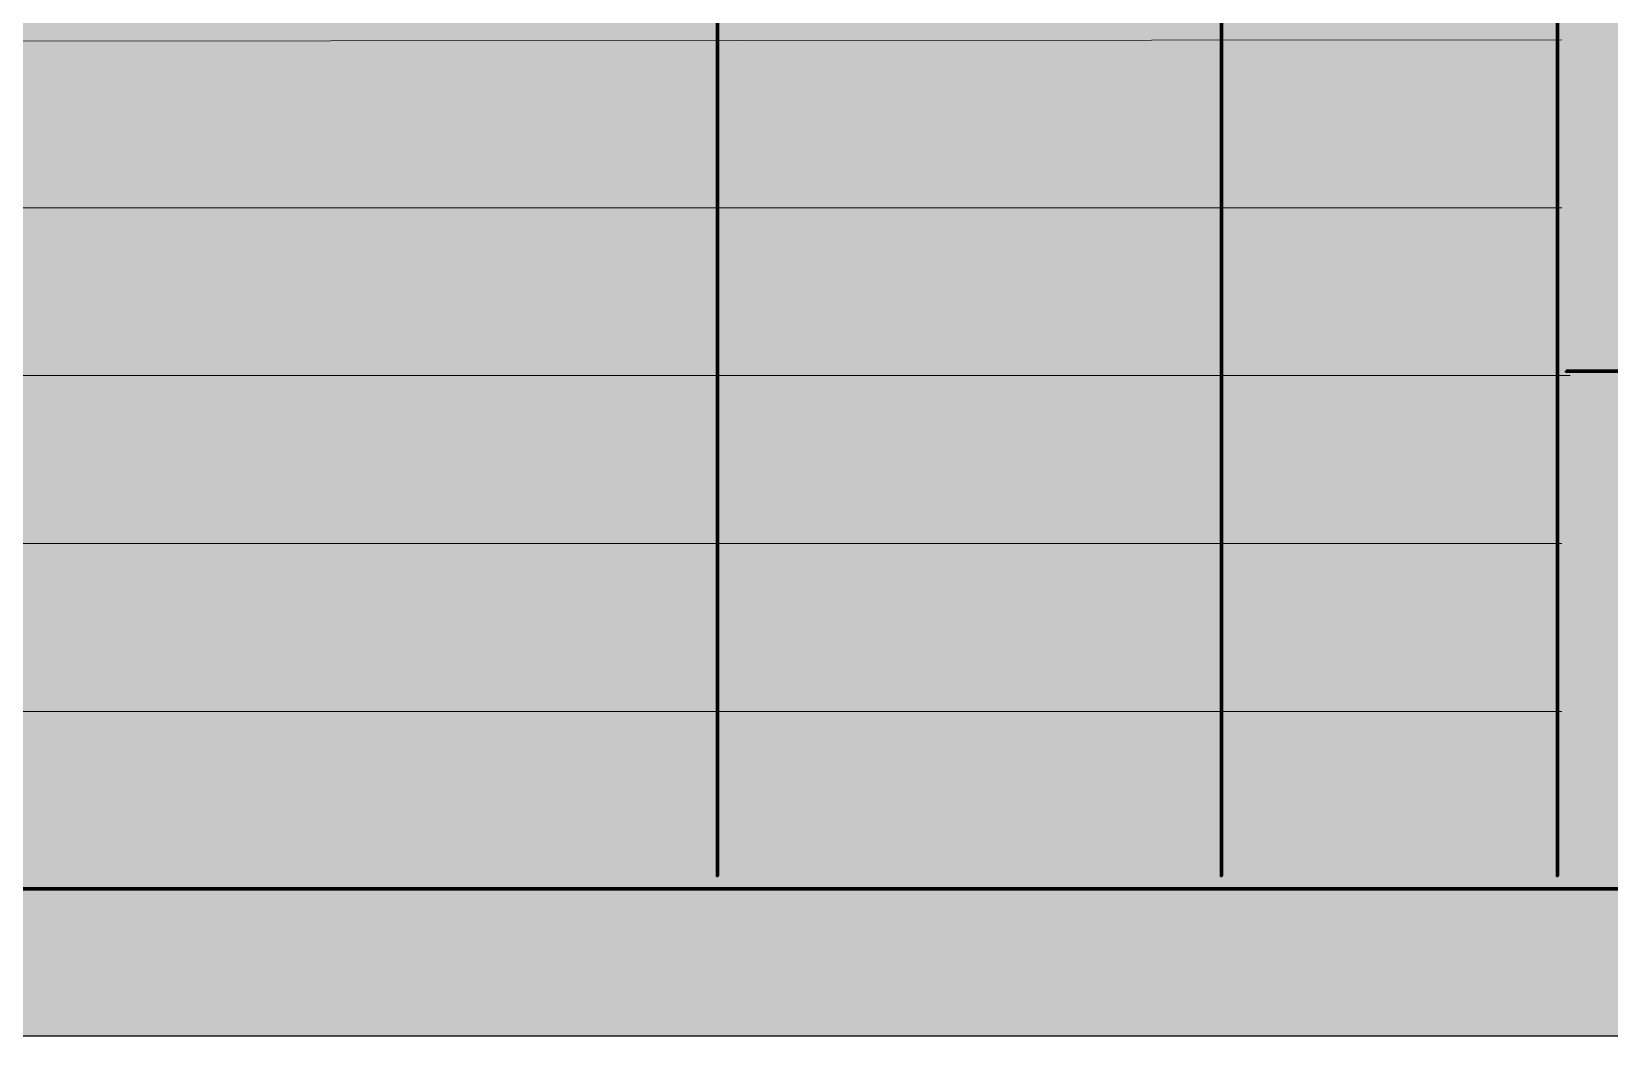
# Model space of a CAD drawing. Header units: millimetres. Extents: x 0 to 209, y 3 to 297.
# Drawn here: x 35.26 to 82.56, y 2.55 to 32.65 of the extents above; entities that cross this region are included whole.
import ezdxf
from ezdxf.xclip import XClip

# ---------------------------------------------------------------- set-up
doc = ezdxf.new("R2010")
doc.units = ezdxf.units.MM
doc.header["$MEASUREMENT"] = 0
doc.layers.get('0').update_dxf_attribs({"linetype": 'CONTINUOUS'})

# ---------------------------------------------------------------- blocks, each defined once
blk = doc.blocks.new('MF286C030')
at = {"color": 0, "linetype": 'Continuous', "lineweight": 100, "true_color": 0x000007}
for points in [[(19.717, 292.056), (19.717, 6.943), (202.159, 6.943), (202.159, 292.056)], [(55.822, 62.765), (55.822, 7.337), (55.822, 7.337)], [(70.93, 62.765), (70.93, 7.337), (70.93, 7.337)], [(81.002, 62.765), (81.002, 7.337), (81.002, 7.337)]]:
    blk.add_lwpolyline(points, dxfattribs=at)

msp = doc.modelspace()

# ---------------------------------------------------------------- hatches: boundary and pattern name
at = {"true_color": 0xffffff}
msp.add_hatch(color=0, dxfattribs=at).paths.add_polyline_path([(-0.131, 297.01), (-0.131, 2.547), (208.442, 2.547), (208.442, 297.01)])
msp.add_hatch(color=0, dxfattribs=at).paths.add_polyline_path([(-0.131, 297.01), (-0.131, 2.547), (208.442, 2.547), (208.442, 297.01)])
at = {"true_color": 0x000007}
h = msp.add_hatch(color=0, dxfattribs=at)
h.paths.add_polyline_path([(36.908, 30.417), (38.335, 30.417), (37.876, 28.252), (37.581, 28.252), (37.991, 30.171), (37.154, 30.171), (36.892, 28.973), (36.892, 28.973), (36.884, 28.935), (36.875, 28.898), (36.867, 28.862), (36.858, 28.827), (36.849, 28.793), (36.84, 28.761), (36.831, 28.729), (36.822, 28.699), (36.813, 28.67), (36.804, 28.642), (36.795, 28.616), (36.785, 28.59), (36.776, 28.565), (36.767, 28.542), (36.758, 28.519), (36.749, 28.498), (36.739, 28.478), (36.73, 28.459), (36.722, 28.441), (36.713, 28.424), (36.704, 28.408), (36.695, 28.393), (36.687, 28.379), (36.679, 28.366), (36.679, 28.366), (36.668, 28.354), (36.657, 28.343), (36.646, 28.332), (36.635, 28.321), (36.623, 28.311), (36.611, 28.302), (36.598, 28.293), (36.585, 28.284), (36.571, 28.276), (36.557, 28.269), (36.542, 28.262), (36.527, 28.256), (36.511, 28.25), (36.495, 28.244), (36.478, 28.24), (36.461, 28.235), (36.443, 28.231), (36.425, 28.228), (36.406, 28.225), (36.386, 28.223), (36.366, 28.221), (36.345, 28.22), (36.324, 28.219), (36.301, 28.219), (36.297, 28.219), (36.293, 28.219), (36.288, 28.219), (36.282, 28.22), (36.277, 28.221), (36.271, 28.222), (36.265, 28.223), (36.258, 28.224), (36.252, 28.225), (36.245, 28.226), (36.237, 28.227), (36.23, 28.229), (36.222, 28.231), (36.214, 28.232), (36.205, 28.234), (36.197, 28.236), (36.188, 28.238), (36.179, 28.24), (36.17, 28.241), (36.161, 28.243), (36.151, 28.245), (36.141, 28.247), (36.131, 28.249), (36.121, 28.252), (36.17, 28.498), (36.17, 28.498), (36.18, 28.496), (36.19, 28.494), (36.199, 28.491), (36.208, 28.489), (36.217, 28.487), (36.226, 28.486), (36.234, 28.484), (36.241, 28.482), (36.249, 28.48), (36.256, 28.478), (36.262, 28.477), (36.269, 28.475), (36.275, 28.474), (36.28, 28.472), (36.286, 28.471), (36.29, 28.47), (36.295, 28.469), (36.299, 28.468), (36.303, 28.467), (36.307, 28.466), (36.31, 28.466), (36.313, 28.465), (36.316, 28.465), (36.318, 28.465), (36.318, 28.465), (36.326, 28.465), (36.334, 28.465), (36.342, 28.466), (36.349, 28.468), (36.357, 28.469), (36.364, 28.471), (36.371, 28.473), (36.378, 28.476), (36.385, 28.479), (36.391, 28.482), (36.398, 28.485), (36.404, 28.489), (36.41, 28.494), (36.416, 28.498), (36.422, 28.503), (36.427, 28.509), (36.433, 28.514), (36.438, 28.52), (36.443, 28.526), (36.448, 28.533), (36.452, 28.54), (36.457, 28.547), (36.461, 28.555), (36.465, 28.563), (36.472, 28.572), (36.478, 28.581), (36.484, 28.591), (36.49, 28.601), (36.496, 28.613), (36.502, 28.625), (36.508, 28.637), (36.514, 28.651), (36.52, 28.665), (36.526, 28.679), (36.532, 28.695), (36.537, 28.711), (36.543, 28.728), (36.548, 28.745), (36.554, 28.763), (36.559, 28.782), (36.564, 28.801), (36.569, 28.822), (36.574, 28.842), (36.579, 28.864), (36.584, 28.886), (36.588, 28.909), (36.593, 28.933), (36.597, 28.957), (36.908, 30.417), (36.597, 28.957)])
edge = h.paths.add_edge_path()
edge.add_line((40.402, 27.645), (40.419, 27.891))
edge.add_spline(control_points=[(40.419, 27.891), (40.468, 27.874), (40.517, 27.874), (40.566, 27.874), (40.566, 27.874), (40.632, 27.874), (40.665, 27.874), (40.698, 27.907), (40.698, 27.907), (40.747, 27.94), (40.796, 28.005), (40.845, 28.088)], knot_values=[0, 0, 0, 0, 0.083333, 0.083333, 0.083333, 0.083333, 0.166667, 0.166667, 0.166667, 0.166667, 1, 1, 1, 1], degree=3, periodic=0)
edge.add_line((40.845, 28.088), (40.927, 28.235))
edge.add_line((40.927, 28.235), (40.665, 29.81))
edge.add_line((40.665, 29.81), (40.927, 29.81))
edge.add_line((40.927, 29.81), (41.058, 29.023))
edge.add_spline(control_points=[(41.058, 29.023), (41.075, 28.858), (41.091, 28.711), (41.108, 28.547)], knot_values=[0, 0, 0, 0, 1, 1, 1, 1], degree=3, periodic=0)
edge.add_line((41.108, 28.547), (41.813, 29.81))
edge.add_line((41.813, 29.81), (42.092, 29.81))
edge.add_line((42.092, 29.81), (41.091, 28.038))
edge.add_spline(control_points=[(41.091, 28.038), (40.993, 27.874), (40.911, 27.759), (40.829, 27.694), (40.829, 27.694), (40.763, 27.645), (40.681, 27.612), (40.583, 27.612), (40.583, 27.612), (40.517, 27.612), (40.452, 27.628), (40.402, 27.645)], knot_values=[0, 0, 0, 0, 0.083333, 0.083333, 0.083333, 0.083333, 0.166667, 0.166667, 0.166667, 0.166667, 1, 1, 1, 1], degree=3, periodic=0)
h.paths.add_polyline_path([(43.929, 29.81), (44.192, 29.81), (44.044, 29.137), (44.093, 29.137), (44.093, 29.137), (44.101, 29.138), (44.11, 29.138), (44.118, 29.139), (44.126, 29.14), (44.134, 29.141), (44.142, 29.143), (44.15, 29.145), (44.158, 29.147), (44.166, 29.149), (44.174, 29.152), (44.182, 29.155), (44.19, 29.158), (44.197, 29.161), (44.205, 29.164), (44.212, 29.168), (44.22, 29.171), (44.227, 29.175), (44.234, 29.179), (44.241, 29.183), (44.248, 29.187), (44.254, 29.191), (44.261, 29.195), (44.267, 29.199), (44.274, 29.203), (44.274, 29.203), (44.278, 29.207), (44.283, 29.213), (44.287, 29.218), (44.293, 29.225), (44.298, 29.232), (44.304, 29.239), (44.311, 29.248), (44.317, 29.256), (44.324, 29.266), (44.332, 29.276), (44.339, 29.286), (44.347, 29.297), (44.356, 29.309), (44.365, 29.321), (44.374, 29.333), (44.383, 29.346), (44.393, 29.36), (44.403, 29.374), (44.413, 29.388), (44.424, 29.403), (44.435, 29.418), (44.447, 29.433), (44.458, 29.449), (44.47, 29.465), (44.481, 29.484), (44.491, 29.501), (44.501, 29.518), (44.511, 29.535), (44.521, 29.551), (44.531, 29.567), (44.541, 29.582), (44.551, 29.596), (44.561, 29.61), (44.571, 29.623), (44.58, 29.636), (44.589, 29.648), (44.599, 29.659), (44.607, 29.67), (44.616, 29.681), (44.625, 29.69), (44.633, 29.699), (44.641, 29.708), (44.649, 29.715), (44.657, 29.722), (44.664, 29.729), (44.671, 29.735), (44.677, 29.74), (44.684, 29.744), (44.684, 29.744), (44.692, 29.75), (44.7, 29.756), (44.709, 29.761), (44.718, 29.766), (44.727, 29.771), (44.736, 29.775), (44.746, 29.779), (44.755, 29.783), (44.765, 29.787), (44.775, 29.79), (44.786, 29.793), (44.796, 29.796), (44.807, 29.798), (44.819, 29.8), (44.83, 29.802), (44.842, 29.804), (44.854, 29.805), (44.866, 29.807), (44.879, 29.808), (44.891, 29.808), (44.905, 29.809), (44.918, 29.81), (44.932, 29.81), (44.946, 29.81), (44.946, 29.81), (45.061, 29.81), (45.012, 29.597), (44.946, 29.597), (44.946, 29.597), (44.938, 29.597), (44.93, 29.597), (44.923, 29.597), (44.916, 29.597), (44.909, 29.597), (44.903, 29.596), (44.896, 29.596), (44.89, 29.596), (44.884, 29.596), (44.879, 29.595), (44.873, 29.595), (44.868, 29.595), (44.863, 29.594), (44.858, 29.593), (44.854, 29.593), (44.849, 29.592), (44.844, 29.591), (44.84, 29.59), (44.836, 29.589), (44.832, 29.587), (44.827, 29.586), (44.823, 29.584), (44.819, 29.582), (44.815, 29.58), (44.815, 29.58), (44.811, 29.578), (44.807, 29.575), (44.803, 29.572), (44.798, 29.568), (44.794, 29.564), (44.79, 29.559), (44.786, 29.554), (44.782, 29.549), (44.777, 29.543), (44.773, 29.536), (44.768, 29.53), (44.764, 29.523), (44.759, 29.515), (44.754, 29.508), (44.749, 29.5), (44.744, 29.492), (44.739, 29.483), (44.734, 29.474), (44.729, 29.465), (44.723, 29.456), (44.718, 29.446), (44.712, 29.436), (44.706, 29.426), (44.7, 29.416), (44.692, 29.402), (44.684, 29.388), (44.676, 29.375), (44.669, 29.362), (44.661, 29.349), (44.653, 29.336), (44.646, 29.324), (44.639, 29.312), (44.631, 29.301), (44.624, 29.29), (44.617, 29.279), (44.61, 29.269), (44.603, 29.258), (44.596, 29.249), (44.588, 29.239), (44.581, 29.23), (44.574, 29.222), (44.566, 29.213), (44.559, 29.205), (44.551, 29.197), (44.544, 29.19), (44.536, 29.183), (44.528, 29.176), (44.52, 29.17), (44.513, 29.164), (44.507, 29.158), (44.5, 29.152), (44.494, 29.147), (44.487, 29.141), (44.48, 29.136), (44.473, 29.131), (44.466, 29.126), (44.458, 29.121), (44.451, 29.116), (44.443, 29.111), (44.436, 29.107), (44.428, 29.102), (44.42, 29.098), (44.412, 29.093), (44.404, 29.089), (44.396, 29.084), (44.388, 29.08), (44.38, 29.076), (44.372, 29.072), (44.364, 29.068), (44.356, 29.064), (44.347, 29.059), (44.339, 29.055), (44.347, 29.051), (44.355, 29.047), (44.363, 29.043), (44.371, 29.039), (44.378, 29.035), (44.385, 29.03), (44.392, 29.026), (44.399, 29.022), (44.406, 29.018), (44.413, 29.013), (44.419, 29.009), (44.425, 29.004), (44.431, 28.999), (44.437, 28.995), (44.443, 28.99), (44.449, 28.985), (44.454, 28.98), (44.459, 28.975), (44.464, 28.969), (44.469, 28.964), (44.474, 28.958), (44.478, 28.952), (44.483, 28.947), (44.487, 28.941), (44.493, 28.934), (44.499, 28.928), (44.505, 28.921), (44.51, 28.914), (44.516, 28.907), (44.521, 28.9), (44.526, 28.893), (44.531, 28.885), (44.536, 28.877), (44.541, 28.869), (44.546, 28.861), (44.55, 28.852), (44.555, 28.843), (44.56, 28.834), (44.564, 28.825), (44.568, 28.815), (44.573, 28.805), (44.577, 28.795), (44.581, 28.785), (44.585, 28.774), (44.589, 28.763), (44.593, 28.751), (44.598, 28.739), (44.602, 28.727), (44.602, 28.727), (44.799, 28.252), (44.52, 28.252), (44.372, 28.645), (44.372, 28.645), (44.364, 28.663), (44.356, 28.681), (44.348, 28.698), (44.341, 28.714), (44.333, 28.729), (44.326, 28.744), (44.318, 28.758), (44.311, 28.772), (44.304, 28.785), (44.297, 28.798), (44.291, 28.81), (44.284, 28.822), (44.277, 28.833), (44.271, 28.843), (44.264, 28.853), (44.258, 28.863), (44.251, 28.872), (44.245, 28.881), (44.239, 28.889), (44.233, 28.897), (44.226, 28.904), (44.22, 28.911), (44.214, 28.918), (44.208, 28.924), (44.208, 28.924), (44.204, 28.928), (44.199, 28.932), (44.193, 28.936), (44.188, 28.94), (44.182, 28.944), (44.175, 28.948), (44.168, 28.952), (44.161, 28.956), (44.153, 28.959), (44.145, 28.963), (44.137, 28.966), (44.128, 28.969), (44.119, 28.972), (44.11, 28.975), (44.101, 28.978), (44.091, 28.98), (44.082, 28.982), (44.072, 28.984), (44.062, 28.986), (44.052, 28.987), (44.042, 28.988), (44.032, 28.989), (44.021, 28.99), (44.011, 28.99), (43.847, 28.252), (43.585, 28.252), (43.929, 29.81), (43.585, 28.252)])
h.paths.add_polyline_path([(46.849, 29.81), (47.111, 29.81), (46.98, 29.203), (47.259, 29.203), (47.259, 29.203), (47.281, 29.203), (47.303, 29.203), (47.324, 29.203), (47.345, 29.203), (47.365, 29.203), (47.385, 29.202), (47.404, 29.202), (47.423, 29.202), (47.441, 29.201), (47.459, 29.201), (47.476, 29.2), (47.493, 29.199), (47.509, 29.198), (47.525, 29.196), (47.54, 29.195), (47.554, 29.193), (47.568, 29.191), (47.582, 29.189), (47.595, 29.187), (47.608, 29.184), (47.62, 29.181), (47.631, 29.178), (47.642, 29.174), (47.653, 29.17), (47.653, 29.17), (47.663, 29.166), (47.673, 29.162), (47.682, 29.157), (47.691, 29.152), (47.7, 29.148), (47.709, 29.142), (47.717, 29.137), (47.725, 29.132), (47.733, 29.126), (47.741, 29.121), (47.748, 29.115), (47.755, 29.109), (47.762, 29.102), (47.769, 29.096), (47.776, 29.089), (47.783, 29.083), (47.789, 29.076), (47.796, 29.069), (47.802, 29.061), (47.808, 29.054), (47.815, 29.046), (47.821, 29.039), (47.827, 29.031), (47.833, 29.023), (47.839, 29.014), (47.845, 29.006), (47.85, 28.997), (47.855, 28.988), (47.86, 28.98), (47.864, 28.97), (47.868, 28.961), (47.872, 28.952), (47.876, 28.943), (47.879, 28.933), (47.882, 28.924), (47.884, 28.914), (47.887, 28.904), (47.889, 28.894), (47.891, 28.884), (47.893, 28.874), (47.894, 28.864), (47.896, 28.854), (47.897, 28.844), (47.897, 28.834), (47.898, 28.824), (47.898, 28.813), (47.899, 28.803), (47.899, 28.793), (47.899, 28.779), (47.898, 28.764), (47.897, 28.751), (47.896, 28.737), (47.895, 28.723), (47.893, 28.71), (47.891, 28.696), (47.889, 28.683), (47.886, 28.67), (47.883, 28.657), (47.88, 28.644), (47.876, 28.631), (47.873, 28.618), (47.869, 28.605), (47.864, 28.593), (47.86, 28.58), (47.855, 28.568), (47.85, 28.555), (47.845, 28.543), (47.84, 28.53), (47.834, 28.518), (47.829, 28.506), (47.823, 28.494), (47.817, 28.481), (47.809, 28.471), (47.8, 28.461), (47.791, 28.451), (47.783, 28.442), (47.774, 28.432), (47.765, 28.423), (47.756, 28.414), (47.746, 28.405), (47.737, 28.397), (47.727, 28.388), (47.718, 28.38), (47.708, 28.373), (47.698, 28.365), (47.689, 28.358), (47.679, 28.351), (47.669, 28.344), (47.659, 28.337), (47.648, 28.331), (47.638, 28.325), (47.628, 28.32), (47.618, 28.315), (47.608, 28.31), (47.597, 28.305), (47.587, 28.301), (47.577, 28.297), (47.565, 28.293), (47.553, 28.289), (47.541, 28.286), (47.528, 28.282), (47.514, 28.279), (47.499, 28.276), (47.484, 28.273), (47.469, 28.271), (47.453, 28.268), (47.436, 28.266), (47.419, 28.264), (47.401, 28.262), (47.383, 28.26), (47.365, 28.258), (47.345, 28.257), (47.326, 28.256), (47.306, 28.255), (47.285, 28.254), (47.264, 28.253), (47.243, 28.252), (47.221, 28.252), (47.199, 28.252), (47.177, 28.252), (47.177, 28.252), (46.505, 28.252), (46.849, 29.81), (46.505, 28.252)])
h.paths.add_polyline_path([(46.816, 28.465), (47.161, 28.465), (47.161, 28.465), (47.177, 28.465), (47.193, 28.465), (47.208, 28.465), (47.223, 28.465), (47.238, 28.465), (47.253, 28.465), (47.267, 28.465), (47.28, 28.465), (47.294, 28.466), (47.306, 28.466), (47.319, 28.466), (47.331, 28.467), (47.342, 28.467), (47.354, 28.468), (47.364, 28.469), (47.375, 28.47), (47.384, 28.471), (47.394, 28.472), (47.403, 28.473), (47.411, 28.474), (47.419, 28.476), (47.426, 28.477), (47.433, 28.479), (47.44, 28.481), (47.44, 28.481), (47.446, 28.483), (47.452, 28.486), (47.458, 28.488), (47.464, 28.491), (47.47, 28.494), (47.476, 28.497), (47.482, 28.5), (47.488, 28.503), (47.494, 28.507), (47.5, 28.51), (47.506, 28.514), (47.511, 28.518), (47.517, 28.522), (47.522, 28.527), (47.528, 28.531), (47.533, 28.536), (47.538, 28.541), (47.543, 28.546), (47.548, 28.551), (47.553, 28.556), (47.558, 28.562), (47.562, 28.568), (47.567, 28.574), (47.571, 28.58), (47.577, 28.586), (47.582, 28.592), (47.588, 28.599), (47.593, 28.606), (47.597, 28.612), (47.602, 28.619), (47.606, 28.626), (47.61, 28.634), (47.613, 28.641), (47.616, 28.648), (47.619, 28.656), (47.622, 28.664), (47.624, 28.671), (47.627, 28.679), (47.629, 28.687), (47.63, 28.695), (47.632, 28.703), (47.633, 28.711), (47.634, 28.719), (47.635, 28.727), (47.636, 28.735), (47.636, 28.744), (47.636, 28.752), (47.636, 28.76), (47.636, 28.766), (47.636, 28.772), (47.636, 28.779), (47.635, 28.785), (47.634, 28.791), (47.633, 28.797), (47.632, 28.803), (47.631, 28.809), (47.629, 28.815), (47.628, 28.822), (47.626, 28.828), (47.624, 28.834), (47.622, 28.84), (47.62, 28.846), (47.617, 28.852), (47.615, 28.858), (47.612, 28.865), (47.609, 28.871), (47.606, 28.877), (47.602, 28.883), (47.599, 28.889), (47.595, 28.895), (47.591, 28.902), (47.587, 28.908), (47.583, 28.912), (47.579, 28.916), (47.574, 28.92), (47.57, 28.924), (47.565, 28.928), (47.56, 28.932), (47.555, 28.936), (47.55, 28.939), (47.545, 28.943), (47.54, 28.946), (47.535, 28.95), (47.53, 28.953), (47.525, 28.956), (47.52, 28.959), (47.514, 28.961), (47.509, 28.964), (47.504, 28.966), (47.5, 28.968), (47.495, 28.969), (47.49, 28.971), (47.485, 28.972), (47.481, 28.973), (47.477, 28.973), (47.472, 28.973), (47.466, 28.975), (47.459, 28.977), (47.452, 28.979), (47.445, 28.98), (47.437, 28.982), (47.43, 28.983), (47.421, 28.984), (47.413, 28.985), (47.404, 28.986), (47.395, 28.986), (47.386, 28.987), (47.376, 28.988), (47.366, 28.988), (47.356, 28.989), (47.346, 28.989), (47.335, 28.989), (47.324, 28.989), (47.313, 28.989), (47.302, 28.99), (47.29, 28.99), (47.279, 28.99), (47.267, 28.99), (47.255, 28.99), (47.243, 28.99), (47.243, 28.99), (46.931, 28.99), (46.816, 28.465), (46.931, 28.99)])
h.paths.add_polyline_path([(51.311, 29.81), (50.966, 28.252), (50.704, 28.252), (50.835, 28.908), (50.753, 28.908), (50.753, 28.908), (50.739, 28.908), (50.725, 28.907), (50.712, 28.907), (50.7, 28.906), (50.688, 28.906), (50.676, 28.905), (50.665, 28.904), (50.654, 28.903), (50.644, 28.903), (50.634, 28.902), (50.625, 28.901), (50.616, 28.899), (50.607, 28.898), (50.599, 28.897), (50.591, 28.896), (50.584, 28.896), (50.577, 28.895), (50.571, 28.894), (50.565, 28.893), (50.559, 28.893), (50.554, 28.892), (50.549, 28.892), (50.544, 28.891), (50.54, 28.891), (50.54, 28.891), (50.536, 28.889), (50.531, 28.887), (50.527, 28.885), (50.522, 28.883), (50.517, 28.881), (50.512, 28.879), (50.507, 28.877), (50.502, 28.874), (50.497, 28.872), (50.491, 28.87), (50.486, 28.867), (50.48, 28.865), (50.475, 28.862), (50.469, 28.859), (50.463, 28.857), (50.457, 28.854), (50.451, 28.851), (50.445, 28.847), (50.439, 28.844), (50.433, 28.841), (50.427, 28.837), (50.421, 28.834), (50.415, 28.83), (50.409, 28.826), (50.4, 28.82), (50.393, 28.813), (50.385, 28.807), (50.377, 28.801), (50.37, 28.795), (50.362, 28.789), (50.355, 28.782), (50.348, 28.776), (50.342, 28.769), (50.335, 28.763), (50.329, 28.756), (50.322, 28.75), (50.316, 28.743), (50.311, 28.736), (50.305, 28.729), (50.299, 28.722), (50.294, 28.715), (50.289, 28.708), (50.284, 28.701), (50.279, 28.693), (50.274, 28.686), (50.27, 28.678), (50.265, 28.67), (50.261, 28.662), (49.966, 28.252), (49.638, 28.252), (49.933, 28.645), (49.933, 28.645), (49.945, 28.661), (49.958, 28.677), (49.971, 28.693), (49.983, 28.708), (49.996, 28.723), (50.01, 28.737), (50.023, 28.751), (50.036, 28.765), (50.05, 28.778), (50.063, 28.791), (50.077, 28.803), (50.091, 28.815), (50.105, 28.827), (50.119, 28.838), (50.133, 28.849), (50.147, 28.859), (50.161, 28.869), (50.175, 28.878), (50.189, 28.887), (50.204, 28.895), (50.218, 28.903), (50.232, 28.911), (50.247, 28.918), (50.261, 28.924), (50.261, 28.924), (50.247, 28.928), (50.233, 28.933), (50.219, 28.937), (50.206, 28.942), (50.193, 28.947), (50.181, 28.952), (50.168, 28.957), (50.156, 28.962), (50.145, 28.968), (50.133, 28.974), (50.122, 28.98), (50.111, 28.986), (50.101, 28.992), (50.09, 28.998), (50.08, 29.005), (50.07, 29.012), (50.061, 29.019), (50.051, 29.026), (50.042, 29.033), (50.033, 29.04), (50.024, 29.048), (50.015, 29.056), (50.007, 29.064), (49.999, 29.072), (49.992, 29.08), (49.987, 29.088), (49.981, 29.097), (49.975, 29.106), (49.97, 29.115), (49.965, 29.124), (49.96, 29.133), (49.955, 29.143), (49.951, 29.152), (49.947, 29.162), (49.943, 29.172), (49.939, 29.182), (49.936, 29.193), (49.932, 29.203), (49.929, 29.214), (49.927, 29.225), (49.924, 29.236), (49.922, 29.247), (49.921, 29.258), (49.919, 29.27), (49.918, 29.282), (49.917, 29.294), (49.917, 29.306), (49.917, 29.318), (49.917, 29.33), (49.917, 29.342), (49.918, 29.354), (49.919, 29.366), (49.921, 29.377), (49.922, 29.389), (49.924, 29.4), (49.927, 29.411), (49.929, 29.422), (49.932, 29.433), (49.936, 29.444), (49.939, 29.455), (49.943, 29.466), (49.947, 29.477), (49.951, 29.487), (49.955, 29.498), (49.96, 29.508), (49.965, 29.518), (49.97, 29.529), (49.975, 29.539), (49.981, 29.549), (49.987, 29.56), (49.992, 29.57), (49.999, 29.58), (50.005, 29.59), (50.011, 29.6), (50.018, 29.61), (50.025, 29.619), (50.032, 29.628), (50.039, 29.636), (50.046, 29.644), (50.054, 29.653), (50.062, 29.66), (50.07, 29.668), (50.078, 29.676), (50.087, 29.683), (50.096, 29.69), (50.105, 29.697), (50.114, 29.704), (50.124, 29.71), (50.134, 29.717), (50.144, 29.723), (50.154, 29.73), (50.165, 29.736), (50.176, 29.742), (50.188, 29.748), (50.2, 29.755), (50.212, 29.761), (50.222, 29.765), (50.234, 29.769), (50.246, 29.772), (50.258, 29.776), (50.271, 29.779), (50.285, 29.782), (50.299, 29.785), (50.314, 29.788), (50.33, 29.791), (50.346, 29.793), (50.363, 29.795), (50.38, 29.798), (50.398, 29.8), (50.416, 29.801), (50.434, 29.803), (50.454, 29.804), (50.473, 29.806), (50.493, 29.807), (50.514, 29.808), (50.535, 29.809), (50.556, 29.809), (50.577, 29.81), (50.599, 29.81), (50.622, 29.81), (50.622, 29.81), (51.311, 29.81), (50.622, 29.81)])
h.paths.add_polyline_path([(50.999, 29.597), (50.638, 29.597), (50.638, 29.597), (50.612, 29.597), (50.587, 29.596), (50.563, 29.596), (50.54, 29.595), (50.518, 29.594), (50.496, 29.593), (50.476, 29.592), (50.457, 29.59), (50.438, 29.588), (50.421, 29.586), (50.404, 29.583), (50.388, 29.58), (50.373, 29.577), (50.359, 29.573), (50.346, 29.569), (50.333, 29.565), (50.322, 29.56), (50.311, 29.555), (50.301, 29.55), (50.291, 29.543), (50.283, 29.537), (50.275, 29.53), (50.267, 29.523), (50.261, 29.515), (50.261, 29.515), (50.255, 29.508), (50.249, 29.502), (50.244, 29.495), (50.239, 29.489), (50.234, 29.482), (50.23, 29.475), (50.226, 29.468), (50.222, 29.461), (50.219, 29.453), (50.215, 29.446), (50.212, 29.438), (50.21, 29.431), (50.207, 29.423), (50.205, 29.415), (50.203, 29.407), (50.201, 29.399), (50.2, 29.391), (50.199, 29.383), (50.198, 29.375), (50.197, 29.367), (50.196, 29.359), (50.196, 29.351), (50.195, 29.342), (50.195, 29.334), (50.195, 29.328), (50.195, 29.322), (50.195, 29.316), (50.196, 29.31), (50.196, 29.303), (50.196, 29.297), (50.196, 29.291), (50.197, 29.285), (50.197, 29.279), (50.198, 29.273), (50.199, 29.267), (50.199, 29.26), (50.201, 29.254), (50.202, 29.248), (50.203, 29.242), (50.205, 29.236), (50.207, 29.23), (50.209, 29.223), (50.212, 29.217), (50.214, 29.211), (50.217, 29.205), (50.221, 29.199), (50.224, 29.193), (50.228, 29.187), (50.232, 29.183), (50.236, 29.179), (50.24, 29.175), (50.245, 29.171), (50.249, 29.168), (50.253, 29.165), (50.257, 29.162), (50.261, 29.159), (50.265, 29.156), (50.269, 29.153), (50.273, 29.15), (50.277, 29.148), (50.281, 29.145), (50.286, 29.143), (50.29, 29.14), (50.294, 29.138), (50.298, 29.136), (50.302, 29.134), (50.306, 29.131), (50.31, 29.129), (50.314, 29.127), (50.318, 29.125), (50.322, 29.123), (50.327, 29.121), (50.333, 29.121), (50.339, 29.121), (50.346, 29.12), (50.353, 29.12), (50.359, 29.119), (50.367, 29.118), (50.374, 29.118), (50.381, 29.117), (50.389, 29.116), (50.397, 29.115), (50.405, 29.114), (50.413, 29.113), (50.421, 29.112), (50.429, 29.111), (50.438, 29.11), (50.447, 29.109), (50.456, 29.108), (50.465, 29.107), (50.474, 29.106), (50.484, 29.106), (50.493, 29.105), (50.503, 29.105), (50.513, 29.105), (50.523, 29.105), (50.884, 29.105), (50.999, 29.597), (50.884, 29.105)])
h.paths.add_polyline_path([(53.41, 29.81), (53.673, 29.81), (53.525, 29.154), (54.247, 29.154), (54.395, 29.81), (54.657, 29.81), (54.329, 28.252), (54.067, 28.252), (54.214, 28.957), (53.493, 28.957), (53.328, 28.252), (53.066, 28.252), (53.41, 29.81), (53.066, 28.252)])
edge = h.paths.add_edge_path()
edge.add_spline(control_points=[(56.527, 28.842), (56.527, 29.154), (56.626, 29.4), (56.806, 29.597), (56.806, 29.597), (56.954, 29.761), (57.134, 29.843), (57.38, 29.843), (57.38, 29.843), (57.577, 29.843), (57.725, 29.793), (57.839, 29.679), (57.839, 29.679), (57.954, 29.547), (58.02, 29.4), (58.02, 29.203), (58.02, 29.203), (58.02, 29.023), (57.971, 28.842), (57.905, 28.694), (57.905, 28.694), (57.823, 28.53), (57.725, 28.416), (57.593, 28.334), (57.593, 28.334), (57.462, 28.252), (57.315, 28.219), (57.167, 28.219), (57.167, 28.219), (57.052, 28.219), (56.937, 28.235), (56.839, 28.284), (56.839, 28.284), (56.74, 28.35), (56.658, 28.416), (56.609, 28.514), (56.609, 28.514), (56.56, 28.612), (56.527, 28.711), (56.527, 28.842)], knot_values=[0, 0, 0, 0, 0.025, 0.025, 0.025, 0.025, 0.05, 0.05, 0.05, 0.05, 0.075, 0.075, 0.075, 0.075, 0.1, 0.1, 0.1, 0.1, 0.125, 0.125, 0.125, 0.125, 0.15, 0.15, 0.15, 0.15, 0.175, 0.175, 0.175, 0.175, 0.2, 0.2, 0.2, 0.2, 0.225, 0.225, 0.225, 0.225, 1, 1, 1, 1], degree=3, periodic=0)
edge = h.paths.add_edge_path()
edge.add_spline(control_points=[(56.79, 28.875), (56.79, 28.727), (56.822, 28.612), (56.904, 28.53), (56.904, 28.53), (56.97, 28.465), (57.069, 28.416), (57.167, 28.416), (57.167, 28.416), (57.233, 28.416), (57.282, 28.432), (57.347, 28.448), (57.347, 28.448), (57.397, 28.481), (57.446, 28.514), (57.495, 28.563), (57.495, 28.563), (57.544, 28.612), (57.593, 28.662), (57.626, 28.727), (57.626, 28.727), (57.659, 28.776), (57.675, 28.842), (57.708, 28.924), (57.708, 28.924), (57.741, 29.006), (57.741, 29.105), (57.741, 29.203), (57.741, 29.203), (57.741, 29.334), (57.708, 29.449), (57.643, 29.531), (57.643, 29.531), (57.577, 29.613), (57.479, 29.646), (57.38, 29.646), (57.38, 29.646), (57.282, 29.646), (57.216, 29.629), (57.151, 29.58), (57.151, 29.58), (57.069, 29.547), (57.019, 29.482), (56.954, 29.416), (56.954, 29.416), (56.904, 29.334), (56.855, 29.236), (56.839, 29.137), (56.839, 29.137), (56.806, 29.039), (56.79, 28.957), (56.79, 28.875)], knot_values=[0, 0, 0, 0, 0.019231, 0.019231, 0.019231, 0.019231, 0.038462, 0.038462, 0.038462, 0.038462, 0.057692, 0.057692, 0.057692, 0.057692, 0.076923, 0.076923, 0.076923, 0.076923, 0.096154, 0.096154, 0.096154, 0.096154, 0.115385, 0.115385, 0.115385, 0.115385, 0.134615, 0.134615, 0.134615, 0.134615, 0.153846, 0.153846, 0.153846, 0.153846, 0.173077, 0.173077, 0.173077, 0.173077, 0.192308, 0.192308, 0.192308, 0.192308, 0.211538, 0.211538, 0.211538, 0.211538, 0.230769, 0.230769, 0.230769, 0.230769, 1, 1, 1, 1], degree=3, periodic=0)
edge = h.paths.add_edge_path()
edge.add_spline(control_points=[(60.973, 29.072), (61.071, 29.039), (61.137, 28.99), (61.186, 28.924), (61.186, 28.924), (61.235, 28.858), (61.268, 28.793), (61.268, 28.711), (61.268, 28.711), (61.268, 28.58), (61.219, 28.481), (61.104, 28.366), (61.104, 28.366), (61.005, 28.268), (60.841, 28.219), (60.628, 28.219), (60.628, 28.219), (60.48, 28.219), (60.366, 28.235), (60.267, 28.284), (60.267, 28.284), (60.169, 28.35), (60.103, 28.416), (60.054, 28.514), (60.054, 28.514), (60.005, 28.612), (59.972, 28.727), (59.972, 28.842), (59.972, 28.842), (59.972, 29.121), (60.054, 29.351), (60.218, 29.547), (60.218, 29.547), (60.366, 29.744), (60.595, 29.843), (60.858, 29.843), (60.858, 29.843), (61.022, 29.843), (61.153, 29.81), (61.235, 29.744), (61.235, 29.744), (61.317, 29.662), (61.366, 29.564), (61.366, 29.465), (61.366, 29.465), (61.366, 29.367), (61.333, 29.285), (61.268, 29.219), (61.268, 29.219), (61.202, 29.154), (61.104, 29.105), (60.973, 29.072)], knot_values=[0, 0, 0, 0, 0.019231, 0.019231, 0.019231, 0.019231, 0.038462, 0.038462, 0.038462, 0.038462, 0.057692, 0.057692, 0.057692, 0.057692, 0.076923, 0.076923, 0.076923, 0.076923, 0.096154, 0.096154, 0.096154, 0.096154, 0.115385, 0.115385, 0.115385, 0.115385, 0.134615, 0.134615, 0.134615, 0.134615, 0.153846, 0.153846, 0.153846, 0.153846, 0.173077, 0.173077, 0.173077, 0.173077, 0.192308, 0.192308, 0.192308, 0.192308, 0.211538, 0.211538, 0.211538, 0.211538, 0.230769, 0.230769, 0.230769, 0.230769, 1, 1, 1, 1], degree=3, periodic=0)
edge = h.paths.add_edge_path()
edge.add_spline(control_points=[(60.3, 29.187), (60.366, 29.17), (60.431, 29.17), (60.48, 29.17), (60.48, 29.17), (60.677, 29.17), (60.841, 29.187), (60.94, 29.236), (60.94, 29.236), (61.038, 29.285), (61.087, 29.351), (61.087, 29.433), (61.087, 29.433), (61.087, 29.498), (61.071, 29.547), (61.022, 29.58), (61.022, 29.58), (60.973, 29.613), (60.923, 29.646), (60.858, 29.646), (60.858, 29.646), (60.727, 29.646), (60.612, 29.597), (60.513, 29.515), (60.513, 29.515), (60.415, 29.433), (60.333, 29.318), (60.3, 29.187)], knot_values=[0, 0, 0, 0, 0.035714, 0.035714, 0.035714, 0.035714, 0.071429, 0.071429, 0.071429, 0.071429, 0.107143, 0.107143, 0.107143, 0.107143, 0.142857, 0.142857, 0.142857, 0.142857, 0.178571, 0.178571, 0.178571, 0.178571, 0.214286, 0.214286, 0.214286, 0.214286, 1, 1, 1, 1], degree=3, periodic=0)
edge = h.paths.add_edge_path()
edge.add_spline(control_points=[(60.251, 28.973), (60.251, 28.924), (60.234, 28.891), (60.234, 28.842), (60.234, 28.842), (60.234, 28.727), (60.284, 28.612), (60.349, 28.547), (60.349, 28.547), (60.415, 28.465), (60.513, 28.416), (60.661, 28.416), (60.661, 28.416), (60.759, 28.416), (60.841, 28.448), (60.907, 28.498), (60.907, 28.498), (60.956, 28.563), (60.989, 28.629), (60.989, 28.711), (60.989, 28.711), (60.989, 28.809), (60.956, 28.891), (60.858, 28.924), (60.858, 28.924), (60.776, 28.957), (60.628, 28.973), (60.398, 28.973), (60.398, 28.973), (60.366, 28.973), (60.333, 28.973), (60.251, 28.973)], knot_values=[0, 0, 0, 0, 0.03125, 0.03125, 0.03125, 0.03125, 0.0625, 0.0625, 0.0625, 0.0625, 0.09375, 0.09375, 0.09375, 0.09375, 0.125, 0.125, 0.125, 0.125, 0.15625, 0.15625, 0.15625, 0.15625, 0.1875, 0.1875, 0.1875, 0.1875, 0.21875, 0.21875, 0.21875, 0.21875, 1, 1, 1, 1], degree=3, periodic=0)
h = msp.add_hatch(color=0, dxfattribs=at)
edge = h.paths.add_edge_path()
edge.add_spline(control_points=[(50.376, 28.448), (50.277, 28.366), (50.195, 28.301), (50.113, 28.268), (50.113, 28.268), (50.031, 28.235), (49.933, 28.219), (49.834, 28.219), (49.834, 28.219), (49.687, 28.219), (49.572, 28.252), (49.49, 28.334), (49.49, 28.334), (49.392, 28.432), (49.359, 28.53), (49.359, 28.662), (49.359, 28.662), (49.359, 28.76), (49.375, 28.826), (49.408, 28.891), (49.408, 28.891), (49.457, 28.973), (49.506, 29.023), (49.572, 29.055), (49.572, 29.055), (49.638, 29.105), (49.72, 29.137), (49.818, 29.154), (49.818, 29.154), (49.867, 29.154), (49.982, 29.17), (50.163, 29.17), (50.163, 29.17), (50.327, 29.187), (50.441, 29.203), (50.523, 29.236), (50.523, 29.236), (50.54, 29.301), (50.54, 29.367), (50.54, 29.416), (50.54, 29.416), (50.54, 29.482), (50.523, 29.531), (50.474, 29.564), (50.474, 29.564), (50.425, 29.613), (50.327, 29.629), (50.212, 29.629), (50.212, 29.629), (50.097, 29.629), (49.999, 29.613), (49.933, 29.564), (49.933, 29.564), (49.867, 29.515), (49.802, 29.433), (49.769, 29.351)], knot_values=[0, 0, 0, 0, 0.017857, 0.017857, 0.017857, 0.017857, 0.035714, 0.035714, 0.035714, 0.035714, 0.053571, 0.053571, 0.053571, 0.053571, 0.071429, 0.071429, 0.071429, 0.071429, 0.089286, 0.089286, 0.089286, 0.089286, 0.107143, 0.107143, 0.107143, 0.107143, 0.125, 0.125, 0.125, 0.125, 0.142857, 0.142857, 0.142857, 0.142857, 0.160714, 0.160714, 0.160714, 0.160714, 0.178571, 0.178571, 0.178571, 0.178571, 0.196429, 0.196429, 0.196429, 0.196429, 0.214286, 0.214286, 0.214286, 0.214286, 0.232143, 0.232143, 0.232143, 0.232143, 1, 1, 1, 1], degree=3, periodic=0)
edge.add_line((49.769, 29.351), (49.506, 29.367))
edge.add_spline(control_points=[(49.506, 29.367), (49.556, 29.531), (49.654, 29.646), (49.769, 29.728), (49.769, 29.728), (49.884, 29.81), (50.031, 29.843), (50.228, 29.843), (50.228, 29.843), (50.409, 29.843), (50.573, 29.81), (50.687, 29.711), (50.687, 29.711), (50.769, 29.646), (50.819, 29.547), (50.819, 29.449), (50.819, 29.449), (50.819, 29.367), (50.802, 29.269), (50.769, 29.154)], knot_values=[0, 0, 0, 0, 0.05, 0.05, 0.05, 0.05, 0.1, 0.1, 0.1, 0.1, 0.15, 0.15, 0.15, 0.15, 0.2, 0.2, 0.2, 0.2, 1, 1, 1, 1], degree=3, periodic=0)
edge.add_line((50.769, 29.154), (50.687, 28.76))
edge.add_spline(control_points=[(50.687, 28.76), (50.655, 28.645), (50.638, 28.53), (50.638, 28.465), (50.638, 28.465), (50.638, 28.416), (50.655, 28.334), (50.671, 28.252)], knot_values=[0, 0, 0, 0, 0.125, 0.125, 0.125, 0.125, 1, 1, 1, 1], degree=3, periodic=0)
edge.add_line((50.671, 28.252), (50.409, 28.252))
edge.add_spline(control_points=[(50.409, 28.252), (50.392, 28.301), (50.376, 28.366), (50.376, 28.448)], knot_values=[0, 0, 0, 0, 1, 1, 1, 1], degree=3, periodic=0)
edge = h.paths.add_edge_path()
edge.add_spline(control_points=[(50.474, 29.039), (50.441, 29.023), (50.392, 29.023), (50.359, 29.006), (50.359, 29.006), (50.31, 29.006), (50.245, 28.99), (50.146, 28.99), (50.146, 28.99), (49.982, 28.973), (49.884, 28.957), (49.818, 28.924), (49.818, 28.924), (49.752, 28.908), (49.703, 28.875), (49.67, 28.826), (49.67, 28.826), (49.638, 28.776), (49.621, 28.727), (49.621, 28.678), (49.621, 28.678), (49.621, 28.596), (49.638, 28.547), (49.703, 28.498), (49.703, 28.498), (49.752, 28.448), (49.818, 28.416), (49.917, 28.416), (49.917, 28.416), (49.999, 28.416), (50.097, 28.448), (50.179, 28.481), (50.179, 28.481), (50.261, 28.53), (50.31, 28.596), (50.359, 28.678), (50.359, 28.678), (50.409, 28.776), (50.441, 28.891), (50.474, 29.039)], knot_values=[0, 0, 0, 0, 0.025, 0.025, 0.025, 0.025, 0.05, 0.05, 0.05, 0.05, 0.075, 0.075, 0.075, 0.075, 0.1, 0.1, 0.1, 0.1, 0.125, 0.125, 0.125, 0.125, 0.15, 0.15, 0.15, 0.15, 0.175, 0.175, 0.175, 0.175, 0.2, 0.2, 0.2, 0.2, 0.225, 0.225, 0.225, 0.225, 1, 1, 1, 1], degree=3, periodic=0)

# ---------------------------------------------------------------- linework, layer by layer
at = {"color": 0, "linetype": 'Continuous', "lineweight": 20, "true_color": 0x000007}
for points in [[(19.602, 32.352), (81.133, 32.402), (81.133, 32.402)], [(19.898, 27.366), (81.133, 27.366), (81.133, 27.366)], [(19.898, 22.33), (81.379, 22.33), (81.379, 22.33)], [(19.898, 17.294), (81.133, 17.294), (81.133, 17.294)], [(19.898, 12.258), (81.133, 12.258), (81.133, 12.258)]]:
    msp.add_lwpolyline(points, dxfattribs=at)
at = {"color": 0, "linetype": 'Continuous', "lineweight": 100, "true_color": 0x000007}
msp.add_lwpolyline([(202.159, 22.461), (81.264, 22.461), (81.264, 22.461)], dxfattribs=at)

# ---------------------------------------------------------------- block references
at = {"color": 0, "true_color": 0xffffff}
ref = msp.add_blockref('MF286C030', (0, 0), dxfattribs=at)
XClip(ref).set_block_clipping_path([(0, 2.5305243446), (208.6552434457, 297.01)])

doc.saveas('drawing.dxf')
